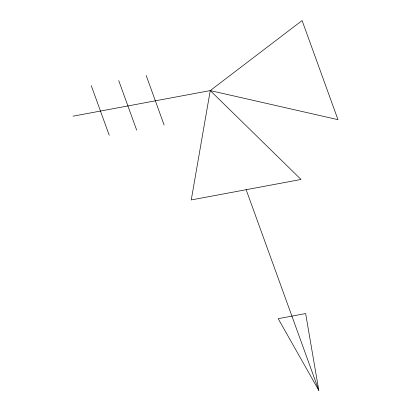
<?xml version="1.0" encoding="UTF-8"?>
<svg xmlns="http://www.w3.org/2000/svg" width="411" height="411" viewBox="0 0 411 411"><rect width="100%" height="100%" fill="white"/><g stroke="black" fill="none" stroke-linecap="round" stroke-linejoin="round"><path stroke-width="0.62" d="M210.252 90.584L337.981 119.668L302.09 20.55L210.252 90.584L191.249 199.941L301.032 179.463L210.252 90.584L73.019 116.185M318.823 390.45L278.185 318.674L305.635 313.552L318.823 390.45L246.138 189.702M146.177 75.465L164.117 125.021M118.728 80.582L136.673 130.138M91.283 85.704L109.228 135.26"/></g></svg>
